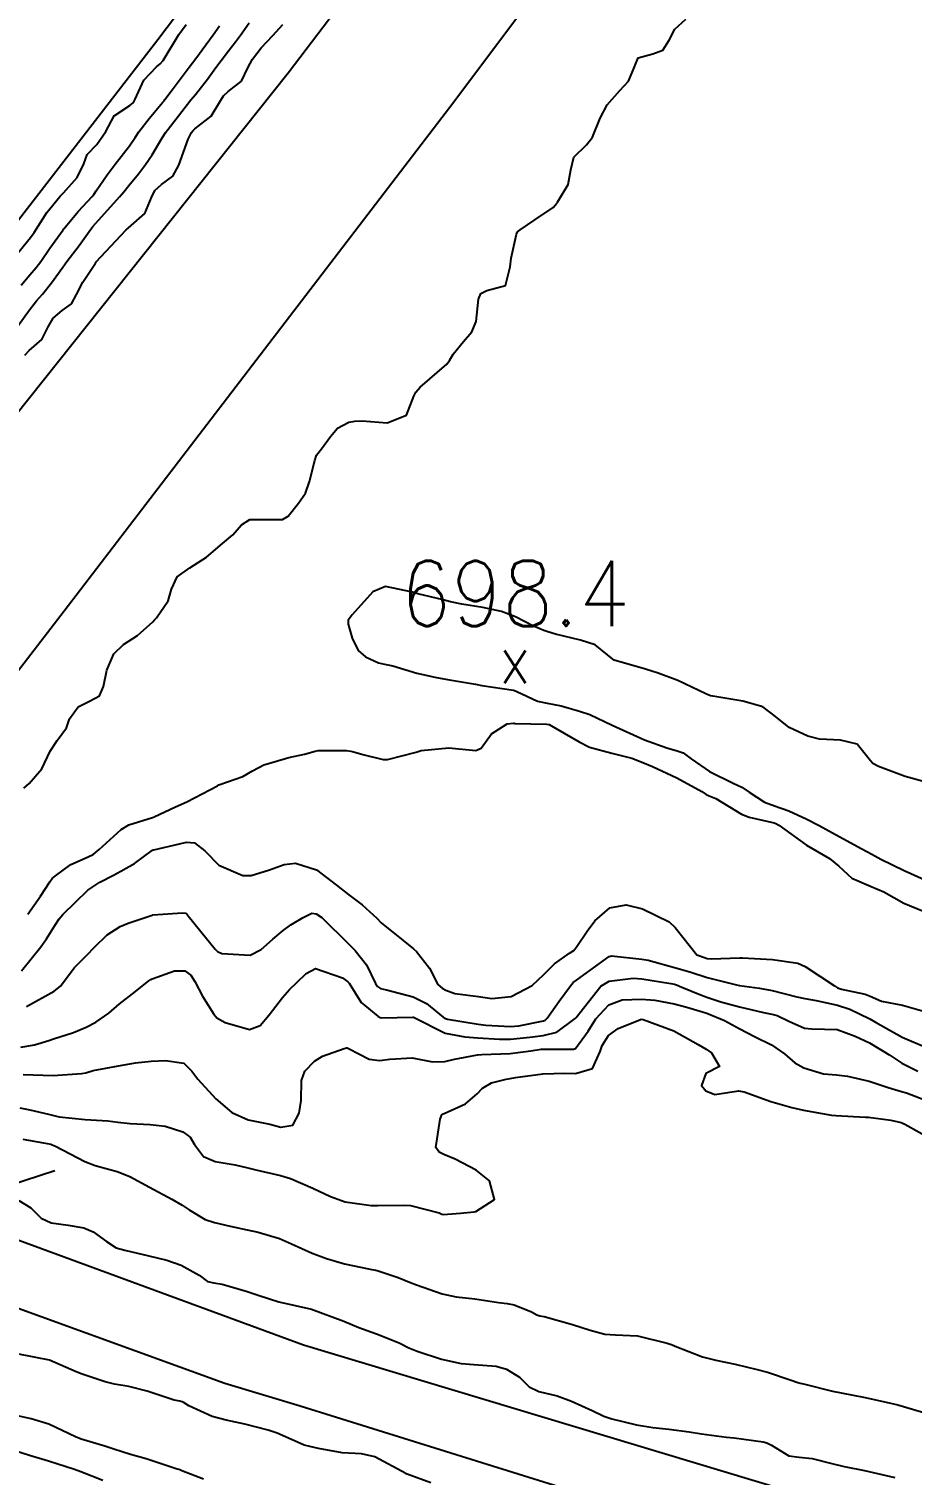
# Model space of a CAD drawing. Header units: metres. Extents: x 298520 to 308411, y 7433745 to 7450750.
# Drawn here: x 305991.6 to 306045.7, y 7435862.4 to 7435951 of the extents above; entities that cross this region are included whole.
import ezdxf
from ezdxf.enums import TextEntityAlignment as Align

# ---------------------------------------------------------------- set-up
doc = ezdxf.new("R2010")
doc.units = ezdxf.units.M
doc.header["$LTSCALE"] = 10
for name, color, linetype in [('Curvas de Nivel 1m', 11, 'Continuous'), ('Curvas de Nivel 5m', 15, 'Continuous'), ('Hidrografia', 140, 'Continuous'), ('Linha Férrea', 251, 'TRACKS'), ('Pontes e viadutos', 190, 'Continuous'), ('Pontos Cotados', 45, 'Continuous'), ('Vias Primárias', 230, 'Continuous')]:
    doc.layers.add(name, color=color, linetype=linetype)
doc.styles.add('Style-STANDARD', font='STANDARD.shx')
doc.linetypes.add('TRACKS', pattern='A,0.15,[130,ltypeshp.shx,S=0.25,R=0,X=0,Y=0],0.15', length=0.3)

# ---------------------------------------------------------------- blocks, each defined once
blk = doc.blocks.new('ELVTXT_62')
at = {"layer": 'Pontos Cotados', "linetype": 'Continuous', "style": 'Style-STANDARD'}
for s, height, p in [('698.4', 4, (0, 4)), ('x', 3, (0, 0))]:
    blk.add_text(s, height=height, dxfattribs=at).set_placement(p, align=Align.MIDDLE_CENTER)

msp = doc.modelspace()

# ---------------------------------------------------------------- linework, layer by layer
at = {"layer": 'Curvas de Nivel 1m', "flags": 128}
for points, elevation in [([(305990.491, 7435936.817), (305991.657, 7435938.246), (305991.89, 7435938.568), (305992.036, 7435938.796), (305992.669, 7435939.794), (305993.483, 7435940.782), (305993.581, 7435940.884), (305993.686, 7435940.983), (305994.532, 7435941.94), (305994.931, 7435942.768), (305995.137, 7435943.348), (305995.725, 7435943.962), (305996.276, 7435944.752), (305996.786, 7435945.706), (305997.757, 7435946.35), (305997.966, 7435946.522), (305998.078, 7435946.727), (305998.603, 7435947.893), (305999.386, 7435948.714), (305999.607, 7435948.89), (305999.787, 7435949.1), (306000.761, 7435950.696), (306001.191, 7435951.311)], 696), ([(305990.86, 7435932.811), (305991.603, 7435933.824), (305992.037, 7435934.368), (305992.396, 7435934.792), (305992.942, 7435935.468), (305993.638, 7435936.432), (305993.782, 7435936.638), (305993.891, 7435936.778), (305994.649, 7435937.774), (305995.355, 7435938.763), (305995.492, 7435938.934), (305995.667, 7435939.128), (305997.12, 7435940.738), (305997.374, 7435941.048), (305997.694, 7435941.449), (305998.272, 7435942.157), (305998.704, 7435942.72), (305999.113, 7435943.322), (305999.729, 7435944.362), (305999.957, 7435944.707), (306000.728, 7435945.715), (306001.487, 7435946.684), (306001.766, 7435947.027), (306002.501, 7435947.947), (306003.028, 7435948.668), (306003.343, 7435949.109), (306003.793, 7435949.7), (306004.217, 7435950.237), (306004.524, 7435950.653), (306005.063, 7435951.399)], 698), ([(305991.086, 7435935.343), (305991.631, 7435935.977), (305992.015, 7435936.419), (305992.287, 7435936.794), (305992.838, 7435937.601), (305993.662, 7435938.734), (305993.681, 7435938.761), (305993.697, 7435938.78), (305994.587, 7435939.857), (305995.433, 7435940.763), (305995.55, 7435940.897), (305995.688, 7435941.106), (305996.362, 7435942.091), (305996.856, 7435942.743), (305997.724, 7435943.873), (305998.079, 7435944.377), (305998.309, 7435944.724), (305998.924, 7435945.539), (305999.76, 7435946.53), (305999.843, 7435946.628), (305999.904, 7435946.708), (306000.292, 7435947.226), (306001.384, 7435948.686), (306001.788, 7435949.228), (306002.409, 7435950.061), (306002.848, 7435950.67), (306003.244, 7435951.233)], 697), ([(305991.315, 7435931.056), (305991.571, 7435931.323), (305992.359, 7435932.015), (305992.751, 7435932.788), (305993.061, 7435933.323), (305993.603, 7435933.793), (305994.182, 7435934.2), (305994.474, 7435934.771), (305994.87, 7435935.522), (305995.642, 7435936.691), (305995.671, 7435936.731), (305995.695, 7435936.759), (305995.965, 7435937.075), (305997.52, 7435938.732), (305997.664, 7435938.85), (305998.659, 7435939.734), (305999.067, 7435940.716), (305999.278, 7435941.125), (305999.695, 7435941.506), (306000.384, 7435942.022), (306000.743, 7435942.695), (306001.322, 7435944.279), (306001.534, 7435944.683), (306001.617, 7435944.799), (306001.736, 7435944.909), (306002.732, 7435945.686), (306003.331, 7435946.664), (306003.491, 7435946.937), (306003.768, 7435947.2), (306004.592, 7435947.834), (306004.983, 7435948.648), (306005.258, 7435949.176), (306005.795, 7435949.868), (306006.502, 7435950.63), (306007.125, 7435951.309)], 699), ([(305991.501, 7435896.805), (305992.283, 7435897.903), (305992.853, 7435898.785), (305992.993, 7435898.976), (305993.189, 7435899.155), (305994.139, 7435899.831), (305995.206, 7435900.306), (305995.508, 7435900.456), (305995.864, 7435900.75), (305997.226, 7435901.991), (305997.692, 7435902.262), (305999.134, 7435902.711), (305999.21, 7435902.734), (305999.233, 7435902.75), (306000.554, 7435903.382), (306001.243, 7435903.688), (306003.126, 7435904.662), (306003.203, 7435904.712), (306003.254, 7435904.738), (306004.682, 7435905.225), (306005.267, 7435905.587), (306005.955, 7435905.947), (306007.279, 7435906.328), (306007.5, 7435906.388), (306008.454, 7435906.598), (306009.098, 7435906.778), (306009.285, 7435906.825), (306011.026, 7435906.832), (306011.285, 7435906.784), (306011.456, 7435906.738), (306012.104, 7435906.558), (306013.279, 7435906.27), (306013.542, 7435906.274), (306014.49, 7435906.528), (306015.123, 7435906.683), (306015.285, 7435906.73), (306015.6, 7435906.829), (306017.288, 7435906.981), (306018.944, 7435906.816), (306019.288, 7435906.976), (306019.909, 7435907.852), (306020.879, 7435908.454), (306021.257, 7435908.496), (306021.303, 7435908.489), (306021.336, 7435908.482), (306023.303, 7435908.436), (306023.438, 7435908.419), (306025.292, 7435907.347), (306025.92, 7435907.021), (306027.286, 7435906.667), (306028.504, 7435906.358), (306029.279, 7435906.058), (306029.77, 7435905.851), (306031.265, 7435905.154), (306032.805, 7435904.307), (306033.075, 7435904.127), (306033.25, 7435904.052), (306033.661, 7435903.883), (306035.239, 7435902.933), (306035.698, 7435902.734), (306037.234, 7435902.388), (306037.336, 7435902.36), (306037.509, 7435902.256), (306039.215, 7435901.032), (306040.629, 7435900.216), (306041.198, 7435899.739), (306041.993, 7435899), (306043.186, 7435898.495), (306043.952, 7435898.172), (306045.176, 7435897.461), (306046.315, 7435897.005)], 701), ([(305991.118, 7435893.332), (305992.289, 7435894.793), (305992.649, 7435895.279), (305993.153, 7435896.101), (305993.421, 7435896.516), (305993.652, 7435896.775), (305994.411, 7435897.527), (305995.178, 7435898.269), (305995.903, 7435898.749), (305996.741, 7435899.186), (305997.193, 7435899.431), (305998.025, 7435899.897), (305999.138, 7435900.711), (305999.184, 7435900.739), (305999.213, 7435900.748), (306000.797, 7435901.115), (306001.218, 7435901.206), (306001.705, 7435901.17), (306002.349, 7435900.673), (306003.2, 7435899.795), (306004.664, 7435899.172), (306005.191, 7435899.164), (306006.31, 7435899.51), (306007.201, 7435899.84), (306007.894, 7435899.912), (306009.197, 7435899.516), (306010.418, 7435898.578), (306011.177, 7435897.982), (306011.985, 7435897.372), (306012.88, 7435896.544), (306013.159, 7435896.274), (306014.496, 7435895.173), (306015.135, 7435894.673), (306015.313, 7435894.517), (306016.115, 7435893.498), (306016.626, 7435892.497), (306016.888, 7435892.27), (306017.109, 7435892.141), (306017.655, 7435891.937), (306019.106, 7435891.742), (306019.932, 7435891.634), (306021.106, 7435891.753), (306022.407, 7435892.431), (306023.12, 7435893.093), (306023.78, 7435893.76), (306024.697, 7435894.404), (306024.96, 7435894.577), (306025.139, 7435894.806), (306025.782, 7435895.762), (306026.237, 7435896.384), (306027.171, 7435897.185), (306028.167, 7435897.366), (306029.171, 7435897.127), (306030.794, 7435896.334), (306031.158, 7435895.974), (306032.484, 7435894.31), (306032.965, 7435894.136), (306033.131, 7435894.09), (306033.377, 7435894.051), (306035.131, 7435894.111), (306035.295, 7435894.115), (306037.131, 7435894.023), (306038.677, 7435893.785), (306039.127, 7435893.594), (306040.921, 7435892.406), (306041.114, 7435892.29), (306041.17, 7435892.265), (306041.365, 7435892.206), (306042.814, 7435891.889), (306043.107, 7435891.777), (306043.805, 7435891.47), (306045.099, 7435891.213), (306046.389, 7435890.852)], 702), ([(305991.425, 7435891.134), (305993.106, 7435892.082), (305993.501, 7435892.384), (305993.796, 7435892.773), (305994.362, 7435893.526), (305995.128, 7435894.313), (305995.57, 7435894.753), (305996.356, 7435895.531), (305997.153, 7435896.05), (305997.638, 7435896.242), (305999.05, 7435896.711), (305999.135, 7435896.739), (305999.163, 7435896.746), (306000.979, 7435896.878), (306001.165, 7435896.866), (306001.254, 7435896.779), (306001.321, 7435896.688), (306002.093, 7435895.731), (306002.98, 7435894.662), (306003.05, 7435894.579), (306003.131, 7435894.501), (306003.396, 7435894.392), (306005.129, 7435894.28), (306005.791, 7435894.63), (306006.502, 7435895.261), (306007.151, 7435895.793), (306007.619, 7435896.143), (306008.367, 7435896.598), (306008.909, 7435896.849), (306009.165, 7435896.823), (306009.523, 7435896.586), (306011.139, 7435894.984), (306011.561, 7435894.564), (306012.257, 7435893.685), (306012.811, 7435892.545), (306012.924, 7435892.356), (306013.11, 7435892.246), (306013.476, 7435892.169), (306015.105, 7435891.735), (306015.922, 7435891.329), (306016.941, 7435890.492), (306017.092, 7435890.401), (306017.209, 7435890.371), (306019.087, 7435890.05), (306019.555, 7435889.996), (306021.085, 7435889.911), (306021.579, 7435889.949), (306023.091, 7435890.27), (306023.201, 7435890.309), (306023.331, 7435890.418), (306024.051, 7435891.463), (306024.743, 7435892.404), (306024.917, 7435892.6), (306025.117, 7435892.759), (306026.527, 7435893.779), (306027.131, 7435894.206), (306027.258, 7435894.243), (306029.13, 7435894.04), (306029.508, 7435893.968), (306031.125, 7435893.536), (306032.066, 7435893.259), (306033.119, 7435892.915), (306034.933, 7435892.463), (306035.114, 7435892.434), (306036.331, 7435892.268), (306037.112, 7435892.126), (306038.612, 7435891.741), (306039.107, 7435891.63), (306039.814, 7435891.515), (306041.103, 7435891.222), (306041.87, 7435890.968), (306043.086, 7435890.391), (306043.445, 7435890.176), (306045.074, 7435889.259), (306046.605, 7435888.608)], 703), ([(305991.061, 7435888.649), (305991.901, 7435888.797), (305992.788, 7435889.063), (305993.069, 7435889.158), (305994.289, 7435889.553), (305995.08, 7435889.879), (305995.656, 7435890.18), (305996.456, 7435890.74), (305997.098, 7435891.281), (305997.907, 7435891.92), (305998.907, 7435892.712), (305999.03, 7435892.794), (305999.114, 7435892.833), (306000.489, 7435893.326), (306001.119, 7435893.315), (306001.483, 7435893.051), (306001.726, 7435892.681), (306002.207, 7435891.777), (306002.892, 7435890.663), (306003.09, 7435890.443), (306003.589, 7435890.151), (306005.079, 7435889.727), (306005.736, 7435889.977), (306006.284, 7435890.622), (306007.104, 7435891.691), (306007.536, 7435892.179), (306007.984, 7435892.601), (306008.561, 7435893.153), (306009.122, 7435893.467), (306010.786, 7435892.903), (306011.114, 7435892.66), (306011.157, 7435892.613), (306011.181, 7435892.569), (306011.925, 7435891.381), (306012.942, 7435890.542), (306013.092, 7435890.468), (306013.18, 7435890.45), (306015.093, 7435890.494), (306015.134, 7435890.478), (306017.078, 7435889.497), (306018.281, 7435889.271), (306019.074, 7435889.22), (306020.394, 7435889.136), (306021.073, 7435889.133), (306022.255, 7435889.252), (306023.077, 7435889.353), (306023.924, 7435889.568), (306025.039, 7435890.401), (306025.063, 7435890.431), (306025.094, 7435890.471), (306026.609, 7435892.378), (306027.116, 7435892.694), (306028.6, 7435892.873), (306029.118, 7435892.833), (306030.894, 7435892.553), (306031.115, 7435892.504), (306031.248, 7435892.462), (306031.576, 7435892.323), (306032.671, 7435891.869), (306033.107, 7435891.717), (306033.965, 7435891.43), (306035.101, 7435891.117), (306036.583, 7435890.781), (306037.097, 7435890.674), (306037.422, 7435890.581), (306038.131, 7435890.244), (306039.087, 7435889.805), (306039.54, 7435889.771), (306041.086, 7435889.734), (306042.193, 7435889.312), (306043.07, 7435888.905), (306044.321, 7435888.167), (306045.058, 7435887.667), (306046.03, 7435887.174)], 704), ([(305991.015, 7435884.937), (305991.628, 7435884.801), (305992.769, 7435884.542), (305993.01, 7435884.474), (305993.41, 7435884.375), (305995.007, 7435884.217), (305996.401, 7435884.133), (305997.006, 7435884.056), (305997.767, 7435883.961), (305999.005, 7435883.91), (305999.905, 7435883.8), (306001.001, 7435883.46), (306001.438, 7435883.124), (306001.707, 7435882.679), (306002.257, 7435881.942), (306002.983, 7435881.651), (306004.199, 7435881.43), (306004.979, 7435881.256), (306005.474, 7435881.129), (306006.975, 7435880.775), (306007.601, 7435880.604), (306008.964, 7435880.016), (306010.048, 7435879.488), (306010.952, 7435879.163), (306012.547, 7435878.948), (306012.949, 7435878.937), (306014.507, 7435878.967), (306014.949, 7435878.941), (306016.695, 7435878.494), (306016.87, 7435878.419), (306016.942, 7435878.403), (306018.013, 7435878.479), (306018.853, 7435878.562), (306018.945, 7435878.58), (306020.093, 7435879.321), (306019.785, 7435880.462), (306018.979, 7435881.108), (306017.692, 7435881.776), (306016.989, 7435882.074), (306016.701, 7435882.205), (306016.498, 7435882.497), (306016.761, 7435884.244), (306016.867, 7435884.492), (306016.951, 7435884.554), (306017.014, 7435884.582), (306018.314, 7435885.186), (306019.033, 7435885.786), (306019.363, 7435886.142), (306019.906, 7435886.461), (306020.802, 7435886.696), (306021.046, 7435886.733), (306021.383, 7435886.782), (306023.049, 7435887.01), (306024.408, 7435887.047), (306025.049, 7435887.026), (306026.1, 7435887.342), (306026.571, 7435888.385), (306026.698, 7435888.754), (306027.078, 7435889.364), (306027.664, 7435889.785), (306029.032, 7435890.351), (306029.083, 7435890.361), (306029.201, 7435890.349), (306031.083, 7435889.651), (306032.565, 7435888.814), (306033.066, 7435888.517), (306033.4, 7435888.297), (306033.875, 7435887.471), (306033.05, 7435887.031), (306032.784, 7435886.304), (306033.038, 7435885.979), (306033.587, 7435885.742), (306035.038, 7435885.979), (306035.394, 7435885.92), (306037.029, 7435885.323), (306038.313, 7435884.951), (306039.021, 7435884.791), (306040.747, 7435884.483), (306041.017, 7435884.453), (306042.831, 7435884.368), (306043.016, 7435884.356), (306044.377, 7435884.166), (306045.012, 7435884.028), (306045.229, 7435883.94), (306047.001, 7435882.957)], 706), ([(305991.189, 7435883.001), (305992.461, 7435882.788), (305992.908, 7435882.698), (305992.992, 7435882.671), (305993.192, 7435882.577), (305994.982, 7435881.635), (305995.634, 7435881.405), (305996.976, 7435881.033), (305997.74, 7435880.722), (305998.963, 7435880.066), (306000.324, 7435879.325), (306000.947, 7435878.97), (306001.375, 7435878.684), (306002.362, 7435878.093), (306002.935, 7435877.913), (306003.898, 7435877.686), (306004.931, 7435877.446), (306005.605, 7435877.306), (306006.926, 7435876.929), (306007.661, 7435876.603), (306008.914, 7435876.02), (306009.791, 7435875.7), (306010.905, 7435875.37), (306012.378, 7435875.071), (306012.899, 7435874.955), (306014.197, 7435874.527), (306014.89, 7435874.255), (306015.32, 7435874.084), (306016.883, 7435873.528), (306017.747, 7435873.352), (306018.88, 7435873.22), (306020.339, 7435872.995), (306020.878, 7435872.935), (306021.296, 7435872.863), (306022.355, 7435872.428), (306022.697, 7435872.249), (306022.871, 7435872.192), (306023.145, 7435872.143), (306024.865, 7435871.657), (306025.952, 7435871.299), (306026.86, 7435871.055), (306027.509, 7435871.019), (306028.859, 7435870.963), (306030.679, 7435870.508), (306030.854, 7435870.458), (306030.951, 7435870.426), (306031.168, 7435870.325), (306032.844, 7435869.677), (306033.66, 7435869.472), (306034.837, 7435869.225), (306036.197, 7435868.902), (306036.83, 7435868.727), (306038.269, 7435868.238), (306038.683, 7435868.094), (306038.821, 7435868.062), (306039.031, 7435868.018), (306040.816, 7435867.567), (306041.975, 7435867.353), (306042.813, 7435867.182), (306044.089, 7435866.889), (306044.809, 7435866.725), (306046.803, 7435866.14)], 707), ([(305990.949, 7435879.245), (305991.683, 7435878.799), (305992.317, 7435878.169), (305992.934, 7435877.875), (305993.97, 7435877.732), (305994.931, 7435877.581), (305995.506, 7435877.328), (305996.316, 7435876.739), (305996.917, 7435876.358), (305997.436, 7435876.204), (305998.91, 7435875.86), (306000.017, 7435875.588), (306000.902, 7435875.291), (306002.007, 7435874.673), (306002.507, 7435874.284), (306002.888, 7435874.199), (306003.411, 7435874.132), (306004.884, 7435873.707), (306005.683, 7435873.43), (306006.877, 7435873.044), (306008.873, 7435872.59), (306010.866, 7435871.851), (306011.781, 7435871.475), (306012.858, 7435871.093), (306014.245, 7435870.526), (306014.848, 7435870.219), (306015.347, 7435870.013), (306016.838, 7435869.529), (306018.049, 7435869.268), (306018.834, 7435869.195), (306020.191, 7435869.098), (306020.83, 7435868.921), (306021.622, 7435868.438), (306022.22, 7435867.832), (306022.814, 7435867.551), (306023.944, 7435867.276), (306024.809, 7435866.967), (306026.072, 7435866.387), (306026.798, 7435866.044), (306027.288, 7435865.88), (306028.79, 7435865.506), (306029.789, 7435865.338), (306030.787, 7435865.238), (306032.025, 7435865.071), (306032.783, 7435864.948), (306034.319, 7435864.746), (306034.779, 7435864.703), (306036.563, 7435864.476), (306036.775, 7435864.408), (306037.074, 7435864.255), (306038.139, 7435863.612), (306038.766, 7435863.519), (306039.552, 7435863.436), (306040.762, 7435863.137), (306041.512, 7435862.951), (306042.758, 7435862.707), (306044.635, 7435862.281)], 708), ([(306016.198, 7435861.956), (306014.753, 7435862.482), (306014.727, 7435862.495), (306014.671, 7435862.521), (306012.763, 7435863.548), (306011.944, 7435863.731), (306010.765, 7435863.785), (306009.303, 7435864.049), (306008.769, 7435864.178), (306008.442, 7435864.267), (306007.647, 7435864.601), (306006.779, 7435865.004), (306006.216, 7435865.184), (306004.787, 7435865.555), (306003.654, 7435865.788), (306002.793, 7435866.024), (306001.355, 7435866.682), (306001.011, 7435866.893), (306000.806, 7435866.955), (306000.472, 7435867.028), (305998.812, 7435867.573), (305997.68, 7435867.856), (305996.816, 7435868.008), (305996.228, 7435868.15), (305994.821, 7435868.604), (305994.463, 7435868.764), (305992.833, 7435869.468), (305991.993, 7435869.636), (305990.839, 7435869.851)], 708), ([(306002.266, 7435862.185), (306000.926, 7435862.687), (306000.809, 7435862.745), (306000.754, 7435862.762), (306000.653, 7435862.792), (305998.76, 7435863.416), (305997.785, 7435863.697), (305996.766, 7435864.023), (305996.225, 7435864.196), (305994.772, 7435864.623), (305994.418, 7435864.764), (305992.784, 7435865.543), (305991.707, 7435865.879), (305990.792, 7435866.086)], 707), ([(305996.102, 7435862.095), (305994.752, 7435862.625), (305994.368, 7435862.764), (305992.758, 7435863.273), (305991.597, 7435863.633), (305990.764, 7435863.892)], 706)]:
    msp.add_lwpolyline(points, dxfattribs=dict(at, elevation=elevation))
at = {"layer": 'Curvas de Nivel 5m', "flags": 128}
for points, elevation in [([(305991.25, 7435904.51), (305991.584, 7435904.805), (305992.351, 7435905.71), (305992.872, 7435906.786), (305993.289, 7435907.432), (305993.862, 7435908.21), (305994.047, 7435908.773), (305994.575, 7435909.507), (305995.319, 7435909.86), (305995.9, 7435910.176), (305996.136, 7435910.748), (305996.343, 7435911.745), (305996.771, 7435912.739), (305997.359, 7435913.312), (305998.221, 7435913.864), (305999.162, 7435914.712), (305999.259, 7435914.826), (305999.376, 7435914.945), (306000.103, 7435915.992), (306000.309, 7435916.701), (306000.65, 7435917.458), (306001.416, 7435918.013), (306002.446, 7435918.675), (306003.431, 7435919.498), (306004.051, 7435920.04), (306004.598, 7435920.648), (306005.108, 7435920.984), (306005.448, 7435920.975), (306007.094, 7435920.969), (306007.451, 7435921.178), (306008.082, 7435921.986), (306008.508, 7435922.6), (306008.762, 7435923.315), (306009.086, 7435924.594), (306009.182, 7435924.909), (306009.504, 7435925.305), (306010.037, 7435926.063), (306010.476, 7435926.58), (306011.16, 7435926.94), (306011.527, 7435927.011), (306011.988, 7435927.024), (306013.526, 7435926.893), (306014.695, 7435927.365), (306015.159, 7435928.524), (306015.284, 7435928.784), (306015.549, 7435929.084), (306017.165, 7435930.496), (306017.341, 7435930.718), (306017.572, 7435931.103), (306018.19, 7435931.878), (306018.703, 7435932.479), (306018.965, 7435933.111), (306019.113, 7435934.475), (306019.267, 7435934.825), (306019.621, 7435935.01), (306020.766, 7435935.318), (306021.053, 7435936.456), (306021.111, 7435936.993), (306021.438, 7435938.452), (306021.514, 7435938.602), (306021.666, 7435938.72), (306022.572, 7435939.337), (306023.68, 7435940.09), (306023.842, 7435940.258), (306023.961, 7435940.417), (306024.604, 7435941.506), (306024.776, 7435942.409), (306024.947, 7435943.181), (306025.728, 7435943.942), (306026.096, 7435944.395), (306026.573, 7435945.566), (306027.003, 7435946.381), (306027.772, 7435947.272), (306028.307, 7435947.835), (306028.521, 7435948.363), (306028.889, 7435949.262), (306029.795, 7435949.509), (306030.407, 7435949.734), (306030.806, 7435950.34), (306031.138, 7435951.012), (306031.822, 7435951.626)], 700), ([(306046.53, 7435904.882), (306045.269, 7435905.225), (306043.619, 7435905.836), (306043.281, 7435906.029), (306043.125, 7435906.182), (306042.309, 7435907.21), (306041.295, 7435907.454), (306040.006, 7435907.513), (306039.298, 7435907.704), (306038.147, 7435908.242), (306037.31, 7435908.915), (306036.547, 7435909.493), (306035.319, 7435909.855), (306033.468, 7435910.152), (306033.322, 7435910.183), (306033.232, 7435910.212), (306033.043, 7435910.304), (306031.335, 7435911.123), (306030.121, 7435911.563), (306029.345, 7435911.807), (306027.436, 7435912.369), (306027.353, 7435912.415), (306026.269, 7435913.294), (306025.365, 7435913.594), (306023.83, 7435913.954), (306023.37, 7435914.098), (306023.127, 7435914.18), (306022.491, 7435914.433), (306021.381, 7435915.009), (306020.514, 7435915.331), (306019.39, 7435915.594), (306018.092, 7435915.783), (306017.395, 7435915.933), (306016.955, 7435916.055), (306015.401, 7435916.424), (306015.068, 7435916.523), (306013.406, 7435916.882), (306012.642, 7435916.551), (306011.382, 7435915.143), (306011.133, 7435914.816), (306011.119, 7435914.573), (306011.364, 7435913.716), (306011.75, 7435912.958), (306012.195, 7435912.557), (306012.994, 7435912.19), (306013.347, 7435912.123), (306013.871, 7435912.009), (306015.338, 7435911.558), (306016.548, 7435911.289), (306017.333, 7435911.152), (306018.921, 7435910.882), (306019.328, 7435910.816), (306021.256, 7435910.518), (306021.324, 7435910.505), (306021.462, 7435910.448), (306022.727, 7435909.839), (306023.316, 7435909.715), (306024.173, 7435909.553), (306025.311, 7435909.235), (306025.942, 7435909.023), (306027.303, 7435908.37), (306029.294, 7435907.475), (306030.647, 7435906.978), (306031.288, 7435906.811), (306031.649, 7435906.687), (306032.151, 7435906.317), (306033.271, 7435905.538), (306034.72, 7435904.827), (306035.257, 7435904.569), (306035.707, 7435904.273), (306036.639, 7435903.651), (306037.245, 7435903.424), (306038.127, 7435903.132), (306039.237, 7435902.612), (306039.99, 7435902.222), (306041.223, 7435901.561), (306042.605, 7435900.796), (306043.207, 7435900.475), (306043.775, 7435900.174), (306045.196, 7435899.465), (306046.415, 7435898.923)], 700), ([(305991.211, 7435886.974), (305993.044, 7435886.904), (305994.783, 7435887.026), (305995.046, 7435887.08), (305995.503, 7435887.208), (305997.051, 7435887.509), (305998.093, 7435887.679), (305999.054, 7435887.792), (305999.931, 7435887.824), (306001.053, 7435887.675), (306001.547, 7435887.182), (306001.913, 7435886.677), (306003.025, 7435885.491), (306004.009, 7435884.65), (306005.008, 7435884.197), (306006.322, 7435883.936), (306007.004, 7435883.742), (306007.738, 7435883.87), (306008.135, 7435884.599), (306008.239, 7435885.383), (306008.267, 7435886.598), (306008.475, 7435887.17), (306009.055, 7435887.796), (306009.546, 7435888.097), (306010.893, 7435888.572), (306011.022, 7435888.612), (306011.063, 7435888.608), (306011.149, 7435888.569), (306012.421, 7435887.914), (306013.056, 7435887.834), (306013.674, 7435887.916), (306015.058, 7435887.989), (306016.296, 7435887.742), (306017.056, 7435887.772), (306017.636, 7435887.905), (306019.06, 7435888.18), (306019.327, 7435888.201), (306021.061, 7435888.269), (306022.314, 7435888.431), (306022.963, 7435888.523), (306023.065, 7435888.53), (306024.942, 7435888.524), (306025.066, 7435888.574), (306025.837, 7435889.637), (306026.305, 7435890.382), (306027.102, 7435891.244), (306027.913, 7435891.554), (306029.105, 7435891.587), (306029.917, 7435891.53), (306031.103, 7435891.3), (306031.875, 7435891.093), (306033.097, 7435890.734), (306034.188, 7435890.289), (306035.085, 7435889.782), (306036.075, 7435889.273), (306037.071, 7435888.796), (306037.856, 7435888.248), (306038.507, 7435887.688), (306039.054, 7435887.38), (306040.253, 7435887.016), (306041.05, 7435886.948), (306041.731, 7435886.881), (306043.047, 7435886.561), (306044.221, 7435886.168), (306045.04, 7435885.941), (306045.342, 7435885.854), (306047.029, 7435885.203)], 705)]:
    msp.add_lwpolyline(points, dxfattribs=dict(at, elevation=elevation))
at = {"layer": 'Hidrografia', "elevation": 696}
msp.add_lwpolyline([(306081.853, 7436057.49), (306071.511, 7436044.22), (306045.283, 7436010.197), (306025.869, 7435985.274), (305999.467, 7435950.357), (305975.216, 7435919.009), (305956.325, 7435895.012), (305938.628, 7435875.111), (305915.863, 7435855.459), (305891.995, 7435838.006), (305863.581, 7435822.218), (305845.732, 7435814.977), (305843.676, 7435815.071), (305839.996, 7435813.591), (305837.607, 7435812.303), (305819.859, 7435806.18), (305816.131, 7435804.509), (305808.04, 7435802.257)], dxfattribs=at)
at = {"layer": 'Linha Férrea', "flags": 128}
msp.add_lwpolyline([(307827.162, 7434249.95), (307821.558, 7434258.806), (307819.524, 7434262.43), (307816.304, 7434268.219), (307813.681, 7434272.301), (307811.637, 7434275.461), (307798.221, 7434296.136), (307773.738, 7434334.032), (307761.734, 7434352.011), (307752.472, 7434367.888), (307735.134, 7434393.38), (307710.738, 7434431.015), (307694.807, 7434455.28), (307677.699, 7434482.208), (307665.381, 7434501.663), (307643.884, 7434534.842), (307627.559, 7434562.543), (307613.51, 7434586.874), (307596.955, 7434617.47), (307576.402, 7434659.978), (307564.169, 7434687.319), (307541.059, 7434734.946), (307530.172, 7434758.545), (307516.917, 7434785.92), (307501.763, 7434817.247), (307481.679, 7434859.302), (307459.201, 7434904.199), (307442.79, 7434936.268), (307425.275, 7434968.915), (307411.694, 7434992.242), (307402.565, 7435007.679), (307388.848, 7435028.501), (307366.947, 7435058.298), (307352.497, 7435076.75), (307335.708, 7435095.815), (307323.737, 7435108.404), (307304.876, 7435127.211), (307280.641, 7435149.596), (307260.895, 7435166.247), (307239.502, 7435183.006), (307222.59, 7435195.397), (307206.912, 7435206.431), (307191.542, 7435216.923), (307180.978, 7435223.581), (307147.083, 7435245.035), (307110.179, 7435267.866), (307071.327, 7435292.081), (307013.035, 7435328.917), (306934.22, 7435378.293), (306890.853, 7435406.012), (306860.761, 7435425.266), (306830.445, 7435444.172), (306783.165, 7435474.002), (306743.292, 7435499.125), (306730.646, 7435506.804), (306700.006, 7435524.558), (306649.968, 7435556.158), (306620.536, 7435574.685), (306585.884, 7435596.365), (306549.21, 7435619.443), (306511.464, 7435642.992), (306481.3, 7435662.066), (306449.914, 7435681.79), (306417.31, 7435702.158), (306386.499, 7435720.658), (306359.57, 7435735.78), (306332.265, 7435749.95), (306295.736, 7435767.254), (306254.914, 7435784.832), (306234.551, 7435793.029), (306198.8, 7435806.042), (306177.427, 7435813.736), (306139.201, 7435826.142), (306101.034, 7435838.043), (306051.969, 7435853.031), (306008.186, 7435866.647), (306003.579, 7435868.042), (305974.115, 7435878.736), (305939.654, 7435889.448), (305902.227, 7435900.737), (305881.18, 7435906.223), (305868.578, 7435910.192), (305845.541, 7435919.118), (305815.171, 7435933.297), (305786.711, 7435949.033), (305760.876, 7435966.424), (305735.18, 7435986.894), (305723.755, 7435997.052), (305696.097, 7436025.188), (305678.2, 7436047.897), (305661.02, 7436071.863), (305645.017, 7436096.315), (305622.371, 7436129.703), (305596.142, 7436168.749), (305576.091, 7436198.746), (305559.429, 7436223.15), (305539.44, 7436252.716), (305521.42, 7436279.841), (305512.691, 7436292.824), (305499.486, 7436312.983), (305480.027, 7436341.606), (305460.301, 7436370.83), (305441.558, 7436398.43), (305421.25, 7436428.242), (305402.577, 7436456.088), (305384.092, 7436483.75), (305369.125, 7436505.554), (305351.225, 7436532.173), (305338.344, 7436551.44), (305322.726, 7436574.869), (305306.914, 7436598.296), (305293.244, 7436619.058), (305277.818, 7436644.307), (305263.888, 7436668.981), (305254.713, 7436687.725), (305243.781, 7436710.837), (305233.952, 7436734.393), (305225.106, 7436755.865), (305215.533, 7436780.472), (305201.607, 7436815.682), (305193.173, 7436837.83), (305177.384, 7436877.752), (305166.792, 7436904.686), (305153.942, 7436937.689), (305141.501, 7436969.136), (305130.697, 7436996.497), (305122.016, 7437018.504), (305113.061, 7437043.102), (305101.513, 7437072.011), (305093.245, 7437092.935), (305082.037, 7437121.364), (305073.353, 7437143.916), (305060.568, 7437176.453), (305050.18, 7437206.397), (305043.414, 7437227.867), (305037.467, 7437248.165), (305034.526, 7437261.706), (305031.724, 7437274.104), (305028.718, 7437297.869), (305025.03, 7437326.573), (305023.117, 7437358.555), (305023.119, 7437387.114), (305024.829, 7437414.867), (305027.312, 7437439.505), (305027.407, 7437441.256), (305030.711, 7437462.666), (305036.039, 7437488.902), (305042.465, 7437516.919), (305048.776, 7437544.538), (305055.475, 7437572.1), (305062.866, 7437603.389), (305069.498, 7437630.688), (305077.032, 7437662.821), (305085.46, 7437698.138), (305091.819, 7437727.643), (305097.21, 7437749.95), (305103.918, 7437777.268), (305111.101, 7437807.1), (305121.202, 7437849.915), (305125.406, 7437866.973), (305130.992, 7437888.732), (305137.356, 7437914.575), (305143.477, 7437941.139), (305150.277, 7437969.227), (305155.626, 7437993.858), (305160.498, 7438017.389), (305165.529, 7438047.968), (305167.399, 7438065.921), (305168.452, 7438080.499), (305168.697, 7438098.822), (305168.499, 7438111.609), (305167.442, 7438129.409), (305165.734, 7438144.803), (305163.051, 7438159.253), (305157.36, 7438183.653), (305149.712, 7438209.61), (305142.146, 7438230.516), (305132.877, 7438252.552), (305120.435, 7438277.838), (305109.119, 7438297.22), (305107.007, 7438300.233), (305099.258, 7438311.382), (305091.426, 7438322.415), (305083.384, 7438332.797), (305079.569, 7438337.519), (305074.8, 7438344.056), (305056.823, 7438367.077), (305041.935, 7438386.352), (305023.225, 7438411.978), (305005.975, 7438436.561), (304993.284, 7438456.495), (304983.121, 7438473.171), (304969.538, 7438498.699), (304959.938, 7438517.087), (304947.328, 7438543.432), (304933.09, 7438572.791), (304924.306, 7438590.948), (304918.204, 7438604.464), (304911.783, 7438619.158), (304905.926, 7438632.437), (304900.315, 7438648.46), (304895.834, 7438661.886), (304892.174, 7438674.496), (304887.946, 7438691.238), (304884.694, 7438706.937), (304881.848, 7438723.698), (304879.326, 7438740.134), (304878.187, 7438758.916), (304877.537, 7438778.358), (304877.211, 7438799.094), (304877.455, 7438830.881), (304877.861, 7438863.017), (304878.268, 7438892.702), (304878.595, 7438920.109), (304878.677, 7438952.239), (304877.945, 7438980.303), (304876.318, 7439009.018), (304874.936, 7439022.788), (304873.229, 7439037.841), (304870.14, 7439056.141), (304864.855, 7439082.077), (304859.079, 7439105.013), (304850.377, 7439133.889), (304843.057, 7439154.06), (304836.382, 7439171.237), (304828.249, 7439190.114), (304817.674, 7439211.83), (304806.69, 7439232.736), (304796.364, 7439250.871), (304785.222, 7439269.009), (304772.779, 7439289.097), (304755.7, 7439316.738), (304736.912, 7439345.938), (304718.848, 7439374.335), (304700.222, 7439403.624), (304676.465, 7439440.714), (304659.061, 7439468.061), (304641.493, 7439495.549), (304629.289, 7439514.996), (304612.29, 7439541.915), (304598.786, 7439563.312), (304583.088, 7439588.524), (304568.608, 7439611.383), (304554.371, 7439633.59), (304540.465, 7439656.114), (304527.858, 7439675.88), (304515.488, 7439695.965), (304501.015, 7439718.74), (304492.557, 7439732.179), (304481.09, 7439749.95), (304464.698, 7439773.555), (304458.701, 7439781.55), (304447.468, 7439795.482), (304430.85, 7439814.016), (304417.942, 7439826.867), (304407.625, 7439836.385), (304393.358, 7439848.486), (304380.404, 7439858.342), (304362.661, 7439870.737), (304347.086, 7439880.296), (304333.248, 7439887.82), (304320.73, 7439894.061), (304304.927, 7439900.989), (304286.443, 7439908.157), (304266.642, 7439915.416), (304246.691, 7439922.501), (304225.186, 7439929.977), (304198.999, 7439939.195), (304168.468, 7439950.001), (304152.888, 7439955.629), (304135.919, 7439962.486), (304121.351, 7439968.798), (304105.783, 7439976.385), (304088.736, 7439985.334), (304071.183, 7439995.831), (304051.503, 7440008.737), (304042.509, 7440015.334), (304023.022, 7440030.473), (304002.682, 7440048.64), (303992.184, 7440058.522), (303980.444, 7440070.491), (303965.024, 7440086.226), (303949.368, 7440102.496), (303932.051, 7440120.671), (303917.21, 7440136.166), (303903.071, 7440150.772), (303879.085, 7440174.998), (303863.629, 7440189.711), (303849.061, 7440203.116), (303838.551, 7440211.886), (303825.964, 7440222.577), (303811.471, 7440233.814), (303798.026, 7440243.583), (303789.167, 7440249.782, 0.048699), (303782.733, 7440254.326, -0.013971), (303778.977, 7440256.716, 0.011385), (303767.539, 7440264.078, 0.000455), (303759.243, 7440269.144, 0.004014), (303749.319, 7440275.082, 0.008965), (303739.521, 7440280.605), (303729.166, 7440286.199), (303717.711, 7440292.151), (303693.717, 7440304.367), (303679.104, 7440311.896), (303660.942, 7440321.331), (303642.972, 7440330.918), (303636.468, 7440334.548), (303624.836, 7440341.295), (303611.994, 7440348.943), (303603.079, 7440354.598), (303596.281, 7440359.102), (303587.51, 7440365.427), (303578.605, 7440372.221), (303569.48, 7440379.633), (303558.633, 7440389.129), (303549.894, 7440397.253), (303541.539, 7440405.465), (303534.882, 7440412.293), (303523.465, 7440424.473), (303512.292, 7440437.463), (303502.617, 7440449.258), (303497.008, 7440456.501), (303488.044, 7440468.694), (303481.424, 7440477.682), (303475.375, 7440486.349), (303465.786, 7440500.535), (303456.113, 7440515.599), (303445.613, 7440532.252), (303432.87, 7440552.628), (303423.186, 7440568.064, -0.000757), (303417.987, 7440576.145, 0.007668), (303411.654, 7440585.694), (303403.602, 7440597.441), (303394.768, 7440609.244), (303388.857, 7440616.919), (303381.264, 7440625.91), (303374.43, 7440633.824), (303364.889, 7440644.089), (303358.774, 7440650.239), (303349.646, 7440658.739), (303339.722, 7440667.523), (303332.656, 7440673.464), (303326.724, 7440678.049, -0.018136), (303320.919, 7440682.537, 0.027105), (303312.535, 7440688.782, -0.001525), (303306.785, 7440692.624), (303296.835, 7440699.316), (303291.583, 7440702.647), (303280.845, 7440709.238, 0.008003), (303271.247, 7440714.648, 0.013057), (303255.936, 7440722.447, -0.001991), (303248.373, 7440726.091, 0.012147), (303243.6, 7440728.272, -0.002135), (303237.368, 7440730.971), (303223.7, 7440736.96), (303210.103, 7440742.741), (303193.904, 7440749.566), (303189.82, 7440751.298), (303177.394, 7440756.464), (303158.988, 7440764.273), (303141.646, 7440771.615), (303117.098, 7440781.981), (303101.554, 7440788.524), (303093.446, 7440792.234), (303076.052, 7440800.18), (303054.932, 7440810.372), (303040.156, 7440817.979), (303025.349, 7440825.886), (303013.344, 7440832.756), (303004.06, 7440838.538), (302994.271, 7440845.093), (302982.623, 7440853.413), (302969.58, 7440863.652), (302962.58, 7440869.547), (302953.339, 7440877.801), (302943.024, 7440887.539), (302938.586, 7440892.147), (302933.331, 7440897.537), (302924.321, 7440907.75), (302915.904, 7440917.945), (302907.517, 7440928.751), (302899.78, 7440938.97), (302892.734, 7440949.154), (302888.762, 7440955.109), (302884.574, 7440961.747), (302879.485, 7440969.887), (302873.287, 7440980.614), (302867.777, 7440990.898), (302859.79, 7441006.768), (302851.229, 7441025.298), (302846.823, 7441035.61), (302841.669, 7441047.987), (302837.148, 7441059.318), (302829.38, 7441078.789), (302825.24, 7441088.834), (302821.857, 7441097.357), (302816.249, 7441111.473), (302810.672, 7441125.205), (302804.678, 7441140.046), (302799.05, 7441153.537), (302792.202, 7441169.326), (302786.803, 7441181.368), (302782.699, 7441189.728), (302780.991, 7441193.272, -0.024435), (302778.706, 7441197.526, 0.018839), (302775.042, 7441204.531), (302769.048, 7441215.01), (302764.16, 7441223.098), (302758.012, 7441232.567), (302751.033, 7441242.929), (302746.425, 7441249.467, 0.01417), (302742.29, 7441255.115, -0.010578), (302734.95, 7441264.491, 0.026045), (302726.645, 7441274.447), (302714.77, 7441287.265), (302702.588, 7441299.413), (302690.064, 7441310.886), (302682.561, 7441317.234), (302675.22, 7441323.247), (302666.869, 7441329.42, 0.027574), (302658.671, 7441335.283, -0.011091), (302655.152, 7441337.629, 0.01172), (302645.719, 7441343.898, 0.006642), (302635.246, 7441350.318, 0.010482), (302620.241, 7441358.823, 0.013683), (302599.223, 7441369.429, 0.008553), (302586.726, 7441375.052, 0.011788), (302575.046, 7441379.747, 0.002778), (302570.558, 7441381.4), (302560.876, 7441384.907), (302551.005, 7441388.04), (302546.217, 7441389.527, -0.019135), (302544.903, 7441389.88, 0.019296), (302522.937, 7441395.786, 0.000461), (302511.662, 7441398.344, 0.010049), (302501.513, 7441400.424), (302492.392, 7441402.102), (302485.288, 7441403.295), (302471.447, 7441405.533), (302444.869, 7441409.521), (302415.277, 7441413.929), (302384.345, 7441418.639), (302365.976, 7441421.32), (302360.247, 7441421.986), (302338.704, 7441425.134), (302306.002, 7441430.395), (302286.923, 7441434.198), (302278.604, 7441436.007), (302270.237, 7441438.277), (302260.05, 7441441.209), (302248.718, 7441444.793), (302234.932, 7441449.831), (302225.681, 7441453.688), (302223.91, 7441454.587), (302211.722, 7441460.078), (302198.55, 7441466.939), (302185.194, 7441474.434), (302176.266, 7441480.044), (302166.746, 7441486.088), (302155.705, 7441493.817), (302145.197, 7441501.908), (302133.651, 7441511.457), (302124.111, 7441520.003), (302113.796, 7441530.075), (302104.384, 7441540.03), (302095.467, 7441550.013), (302086.579, 7441560.931), (302077.65, 7441573.115), (302070.772, 7441583.077), (302062.647, 7441595.881), (302055.334, 7441608.401), (302048.687, 7441620.587), (302040.377, 7441636.793), (302032.957, 7441653.052), (302027.217, 7441666.295), (302023.745, 7441674.151), (302020.233, 7441682.946), (302013.855, 7441699.656), (302006.743, 7441720.028), (302000.143, 7441739.465), (301996.81, 7441749.517), (301993.173, 7441760.442), (301988.741, 7441774.004), (301985.313, 7441784.598), (301976.672, 7441811.028), (301970.969, 7441828.13), (301966.757, 7441840.46), (301961.824, 7441854.796), (301956.599, 7441869.324), (301952.694, 7441879.426), (301950.212, 7441885.776), (301947.263, 7441893.123), (301942.827, 7441902.996), (301936.943, 7441915.47), (301925.249, 7441938.089), (301919.939, 7441947.811), (301913.515, 7441959.082), (301904.124, 7441974.92), (301894.52, 7441990.438), (301891.413, 7441995.461), (301886.489, 7442003.183), (301878.67, 7442015.285), (301873.464, 7442023.436), (301865.157, 7442036.288), (301855.839, 7442050.938), (301845.976, 7442066.833), (301838.272, 7442079.461), (301830.416, 7442092.887), (301825.548, 7442101.779), (301821.376, 7442109.453), (301815.662, 7442120.908), (301811.106, 7442130.238), (301807.699, 7442137.999), (301806.423, 7442140.601, 0.023261), (301801.857, 7442152.453, -0.028715), (301797.552, 7442164.003, 0.012936), (301793.732, 7442175.332, -0.025942), (301792.423, 7442179.575, 0.006006), (301789.905, 7442189.062, -0.014708), (301788.14, 7442196.216), (301785.975, 7442206.246), (301784.367, 7442214.306, 0.006026), (301783.559, 7442218.841, -0.007665), (301782.521, 7442224.78, -0.006079), (301780.959, 7442235.44, -0.002739), (301779.703, 7442245.206), (301779.178, 7442249.477), (301778.675, 7442254.381), (301778.065, 7442260.482), (301777.318, 7442271.291), (301776.984, 7442275.413), (301775.911, 7442292.595), (301775.204, 7442301.965), (301774.189, 7442318.205), (301773.646, 7442327.416), (301773.089, 7442335.875), (301772.127, 7442350.268), (301771.292, 7442362.115), (301770.725, 7442371.572), (301769.865, 7442382.07), (301768.552, 7442394.647), (301768.148, 7442398.421), (301767.394, 7442406.074), (301767.009, 7442408.608), (301766.499, 7442411.782), (301764.779, 7442423.533), (301763.465, 7442430.863), (301760.77, 7442444.807), (301759.479, 7442450.076), (301758.259, 7442454.401), (301755.339, 7442466.071), (301751.665, 7442478.105, 0.014406), (301747.843, 7442489.506, -0.000078), (301746.016, 7442494.48), (301743.45, 7442501.467), (301738.686, 7442513.328), (301735.709, 7442520.321), (301732.431, 7442527.285), (301727.104, 7442538.17), (301722.927, 7442546.111, 0.012187), (301718.524, 7442554.109, 0.000535), (301713.357, 7442562.952, 0.014127), (301707.985, 7442571.558, 0.00131), (301703.078, 7442578.904, 0.005502), (301696.107, 7442589.038, 0.012739), (301690.664, 7442596.364, -0.003293), (301687.73, 7442600.161, 0.014011), (301683.494, 7442605.405), (301674.266, 7442616.2), (301665.746, 7442625.395), (301657.648, 7442633.669), (301647.393, 7442643.457), (301636.008, 7442653.979), (301626.6, 7442662.308), (301605.302, 7442680.695), (301585.626, 7442697.221), (301571.106, 7442709.224), (301556.026, 7442721.963), (301546.373, 7442729.879), (301533.385, 7442740.748), (301522.722, 7442749.605), (301509.812, 7442760.238), (301495.057, 7442772.28), (301477.473, 7442786.656), (301465.134, 7442796.879), (301456.431, 7442804.066), (301435.244, 7442821.757), (301421.836, 7442832.858), (301396.975, 7442853.686), (301385.141, 7442863.625), (301370.663, 7442875.779), (301364.72, 7442880.333), (301363.394, 7442881.709), (301340.635, 7442900.571), (301323.028, 7442915.478), (301312.785, 7442924.11), (301300.577, 7442934.699), (301285.849, 7442948.16), (301276.269, 7442957.316), (301270.655, 7442962.881), (301259.99, 7442974.031), (301253.515, 7442981.219), (301247.895, 7442987.531), (301240.384, 7442996.742), (301229.998, 7443009.989), (301221.855, 7443021.632), (301213.131, 7443035.04), (301205.731, 7443047.193), (301200.054, 7443057.202), (301196.13, 7443064.495), (301190.777, 7443075.159), (301186.743, 7443083.781), (301181.573, 7443095.717), (301178.314, 7443103.871), (301173.662, 7443116.191), (301169.173, 7443129.408), (301164.144, 7443147.31, -0.01791), (301159.61, 7443166.203, -0.00496), (301157.559, 7443176.875, -0.011511), (301154.972, 7443193.236, -0.007375), (301153.508, 7443205.472), (301152.718, 7443213.017, -0.00222), (301152.224, 7443222.44), (301151.729, 7443232.749), (301151.603, 7443240.182), (301151.639, 7443249.448), (301151.725, 7443255.841, -0.000163), (301152.025, 7443263.846, -0.011094), (301152.62, 7443273.75), (301153.007, 7443278.435), (301153.225, 7443280.621), (301153.695, 7443286.694, -0.028501), (301154.086, 7443291.63), (301155.314, 7443300.595), (301156.339, 7443307.456), (301157.491, 7443314.977), (301159.202, 7443325.07), (301161.789, 7443338.495), (301165.144, 7443354.564), (301169.449, 7443374.231), (301172.81, 7443391.595), (301174.68, 7443401.171), (301178.924, 7443420.669), (301181.694, 7443433.864), (301184.295, 7443446.536), (301187.696, 7443463.235), (301190.748, 7443479.811), (301192.552, 7443489.809), (301194.095, 7443499.341), (301196.062, 7443513.194), (301197.815, 7443528.847), (301198.978, 7443543.028), (301199.581, 7443554.271), (301200.059, 7443564.719), (301200.282, 7443573.9), (301200.162, 7443588.233), (301199.927, 7443598.374), (301199.281, 7443610.703), (301198.702, 7443618.87), (301198.183, 7443625.385), (301197.204, 7443633.937, -0.007667), (301196.167, 7443643.146, 0.025395), (301194.851, 7443652, -0.01031), (301194.43, 7443654.342), (301193.513, 7443660.134), (301192.135, 7443668.077), (301188.578, 7443684.771), (301185.498, 7443697.176), (301182.785, 7443706.834), (301181.462, 7443711.268), (301177.711, 7443723.713), (301173.808, 7443734.628), (301171.261, 7443741.672), (301169.728, 7443745.668), (301168.223, 7443749.256), (301166.222, 7443754.29), (301158.307, 7443772.479), (301152.394, 7443784.66), (301147.869, 7443793.508), (301140.961, 7443806.331), (301134.742, 7443816.987), (301130.672, 7443823.903), (301127.116, 7443829.58), (301117.999, 7443843.643), (301110.123, 7443855.073), (301103.904, 7443863.685), (301096.373, 7443873.957), (301091.515, 7443880.268), (301082.097, 7443891.988), (301075.191, 7443900.343), (301066.669, 7443910.076), (301057.942, 7443919.52), (301047.68, 7443929.617), (301040.637, 7443936.582), (301031.883, 7443944.37), (301023.758, 7443951.563), (301019.288, 7443955.054), (301009.556, 7443962.804), (300997.58, 7443972.16), (300983.871, 7443982.451), (300964.188, 7443997.461), (300944.108, 7444013.327), (300932.299, 7444022.947), (300914.026, 7444037.339), (300891.313, 7444055.807), (300879.97, 7444064.814), (300848.153, 7444089.828), (300830.362, 7444103.6), (300820.582, 7444111.406), (300808.788, 7444120.923), (300790.074, 7444136.492), (300778.414, 7444146.774), (300770.686, 7444153.71), (300758.584, 7444165.332), (300747.358, 7444176.88), (300740.382, 7444184.133), (300726.752, 7444199.558), (300715.031, 7444213.522), (300701.451, 7444231.207), (300695.757, 7444239.063), (300691.098, 7444245.691), (300688.496, 7444249.683), (300679.245, 7444263.561), (300673.509, 7444272.713), (300665.013, 7444287.411), (300658.593, 7444299.121), (300654.523, 7444306.913), (300645.889, 7444324.778), (300638.775, 7444340.504), (300632.002, 7444357.092), (300623.229, 7444381.315), (300618.039, 7444396.735), (300611.737, 7444416.065), (300609.685, 7444423.435), (300606.998, 7444434.668), (300602.946, 7444451.568), (300599.969, 7444467.01), (300597.626, 7444480.248), (300594.733, 7444500.078), (300593.893, 7444507.369), (300592.267, 7444522.787), (300591.511, 7444531.442), (300590.493, 7444544.959), (300589.841, 7444557.299), (300589.096, 7444574.018), (300588.343, 7444602.107), (300587.685, 7444624.209), (300587.294, 7444638.301), (300586.409, 7444654.83), (300585.213, 7444670.921), (300583.32, 7444689.362), (300581.913, 7444699.787), (300579.93, 7444713.25), (300577.016, 7444730.379), (300574.607, 7444742.839), (300573.261, 7444749.503), (300571.951, 7444755.507), (300567.968, 7444771.617), (300563.223, 7444789.714), (300556.388, 7444811.413), (300552.813, 7444821.862), (300552.051, 7444823.547), (300548.135, 7444834.224), (300543.898, 7444845.238), (300538.737, 7444857.627), (300534.37, 7444867.272, 0.016186), (300529.659, 7444877.358), (300521.065, 7444894.307), (300515.468, 7444904.77), (300506.539, 7444920.708), (300501.331, 7444929.076), (300498.824, 7444933.12), (300487.096, 7444951.631), (300473.997, 7444971.561), (300463.472, 7444987.491), (300453.773, 7445002.708), (300450.06, 7445008.599), (300443.364, 7445019.573), (300432.151, 7445039.253), (300421.263, 7445060.113), (300412.901, 7445077.325), (300404.443, 7445096.117), (300400.04, 7445106.506), (300395.554, 7445118.008), (300385.79, 7445146.048), (300379.043, 7445169.005), (300374.061, 7445187.954), (300369.452, 7445208.366), (300365.384, 7445228.498), (300362.756, 7445242.388), (300361.678, 7445249.758), (300360.143, 7445261.703), (300359.094, 7445273.894), (300358.442, 7445281.783), (300357.503, 7445297.711), (300357.204, 7445314.251), (300357.2, 7445325.495), (300357.632, 7445341.062), (300358.792, 7445365.539), (300359.702, 7445378.899), (300360.824, 7445394.556), (300361.814, 7445408.831), (300364.105, 7445434.807), (300365.553, 7445451.778), (300367.396, 7445471.835), (300368.852, 7445486.766), (300370.027, 7445499.471), (300371.464, 7445515.344), (300372.683, 7445526.312), (300373.395, 7445530.963), (300374.893, 7445547.685), (300376.205, 7445560.819), (300377.581, 7445575.805), (300379.871, 7445599.676), (300382.66, 7445627.08), (300384.233, 7445644.036), (300384.749, 7445648.276), (300386.133, 7445663.647)], format="xyb", dxfattribs=at)
msp.add_lwpolyline([(306582.498, 7435607.495), (306556.392, 7435623.646), (306509.999, 7435652.105), (306448.251, 7435689.469), (306394.544, 7435720.976), (306352.226, 7435744.439), (306311.299, 7435764.613), (306276.031, 7435780.359), (306251.636, 7435790.454), (306226.836, 7435800.014), (306196.931, 7435811.052), (306150.684, 7435826.73), (306088.429, 7435846.308), (306008.387, 7435870.394), (305977.318, 7435881.796), (305916.938, 7435900.678), (305884.786, 7435909.535), (305874.982, 7435912.013), (305850.109, 7435921.719), (305826.217, 7435932.186), (305805.679, 7435942.639), (305780.351, 7435958.022), (305755.751, 7435975.289), (305739.643, 7435988.273), (305721.354, 7436005.105), (305704.229, 7436022.738), (305691.023, 7436037.831), (305676.583, 7436057.199), (305665.983, 7436072.379), (305646.464, 7436101.619), (305625.633, 7436132.398), (305609.746, 7436156.477), (305594.507, 7436178.84), (305577.094, 7436204.317), (305571.361, 7436213.311), (305559.602, 7436230.738), (305541.681, 7436257.145), (305522.741, 7436285.229), (305500.971, 7436317.952), (305481.303, 7436347.059), (305454.671, 7436386.021), (305430.067, 7436422.55), (305398.312, 7436469.839), (305376.506, 7436502.022), (305354.688, 7436533.977), (305340.181, 7436554.87), (305319.481, 7436586.888), (305294.774, 7436624.721), (305279.512, 7436649.241), (305268.836, 7436668.68), (305259.046, 7436688.185), (305252.001, 7436703.308), (305245.18, 7436718.012), (305235.689, 7436741.063), (305225.301, 7436766.358), (305214.401, 7436794.307), (305204.239, 7436820.712), (305192.965, 7436849.942), (305184.658, 7436870.629), (305173.306, 7436899.399), (305162.032, 7436928.036), (305157.284, 7436941.411), (305144.752, 7436972.025), (305133.553, 7437001.088), (305121.834, 7437031.643), (305106.63, 7437070.21), (305093.871, 7437102.698), (305083.264, 7437129.846), (305071.544, 7437160.029), (305059.53, 7437191.56), (305046.769, 7437230.875), (305042.391, 7437246.099), (305040.612, 7437253.205), (305037.645, 7437266.786), (305036.682, 7437272.115), (305036.263, 7437274.59)], dxfattribs=at)
at = {"layer": 'Pontes e viadutos'}
msp.add_lwpolyline([(305993.152, 7435881.065), (305990.403, 7435880.178), (305978.28, 7435884.628), (305917.782, 7435903.546), (305903.618, 7435907.448), (305902.472, 7435909.097)], dxfattribs=at)
at = {"layer": 'Vias Primárias', "elevation": 703.393}
msp.add_lwpolyline([(305715.911, 7435755.924), (305766.395, 7435775.006), (305802.56, 7435789.247), (305820.904, 7435795.98), (305848.778, 7435806.672), (305862.689, 7435813.525), (305875.947, 7435820.333), (305886.641, 7435826.325), (305905.911, 7435838.854), (305924.379, 7435852.603), (305937.337, 7435863.817), (305948.457, 7435874.614), (305963.156, 7435890.95), (305977.437, 7435909.471), (305990.677, 7435927.282), (306007.456, 7435948.337), (306025.18, 7435971.668), (306040.194, 7435991.016), (306054.057, 7436009.481), (306073.719, 7436034.31), (306089.757, 7436054.863)], dxfattribs=at)
at = {"layer": 'Vias Primárias'}
msp.add_lwpolyline([(306029.071, 7435961.863), (306017.607, 7435946.553), (306003.735, 7435928.428), (305993.732, 7435915.359), (305983.5, 7435902.093), (305971.864, 7435887.954), (305960.42, 7435874.387), (305948.177, 7435859.874), (305940.03, 7435849.901), (305935.591, 7435843.609, 0.082442), (305933.502, 7435839.282, 0.107171), (305933.008, 7435832.417, 0.151443), (305935.478, 7435827.201, 0.180633), (305944.826, 7435822.447, 0.140981), (305950.673, 7435823.433), (305954.581, 7435825.605, 0.012142), (305961.336, 7435829.576, -0.010571), (305968.333, 7435833.718, -0.121814), (305973.466, 7435835.145, -0.038649), (305979.797, 7435834.836), (305991.389, 7435833.049), (306006.34, 7435830.136), (306017.694, 7435826.852)], format="xyb", dxfattribs=at)

# ---------------------------------------------------------------- block references
at = {"layer": 'Pontos Cotados', "linetype": 'Continuous'}
msp.add_blockref('ELVTXT_62', (306021.353, 7435912.45, 698.4), dxfattribs=at)

doc.saveas('drawing.dxf')
